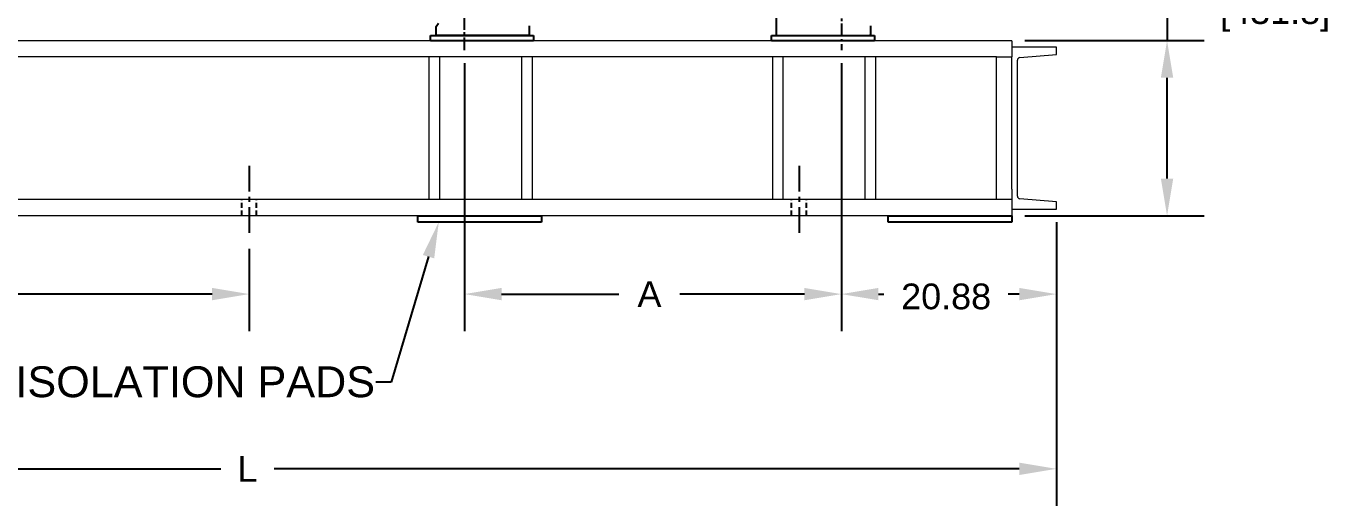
# Model space of a CAD drawing. Header units: inches. Extents: x 0 to 533, y 0 to 406.
# Drawn here: x 130.6 to 257.3, y 109 to 155.7 of the extents above; entities that cross this region are included whole.
import ezdxf
from ezdxf import colors
from ezdxf.entities.mleader import LeaderData, LeaderLine
from ezdxf.math import Vec2, Vec3

# ---------------------------------------------------------------- set-up
doc = ezdxf.new("R2010")
doc.units = ezdxf.units.IN
doc.header["$MEASUREMENT"] = 0
doc.linetypes.add('CENTER', pattern=[2, 1.25, -0.25, 0.25, -0.25])
doc.linetypes.add('HIDDEN', pattern=[0.375, 0.25, -0.125])
for name, color, linetype in [('CEN', 3, 'CENTER'), ('DIM', 3, 'Continuous'), ('HID', 6, 'HIDDEN'), ('OBJ', 7, 'Continuous')]:
    doc.layers.add(name, color=color, linetype=linetype)
doc.styles.get("Standard").update_dxf_attribs({"font": 'arial.ttf'})
doc.dimstyles.new('STANDARD 2 PLCS', dxfattribs={"dimtxt": 0.125, "dimasz": 0.18, "dimexe": 0.18, "dimexo": 0.0625, "dimgap": 0.09, "dimtad": 0, "dimtih": 1, "dimtoh": 1, "dimzin": 4, "dimdsep": 46, "dimtxsty": 'Standard', "dimcen": 0.09, "dimaunit": 1, "dimadec": 0, "dimazin": 1, "dimtfac": 1, "dimtofl": 0, "dimtmove": 1, "dimatfit": 3, "dimfxl": 1, "dimtolj": 1, "dimtzin": 4, "dimarcsym": 0})

# ---------------------------------------------------------------- blocks, each defined once
blk = doc.blocks.new('A$C7E362ED7')
at = {"layer": 'OBJ'}
for p, q in [((0, 0.5), (10, 0.5)), ((0, 0), (0, 0.5)), ((10, 0), (0, 0)), ((10, 0.5), (10, 0))]:
    blk.add_line(p, q, dxfattribs=at)
blk = doc.blocks.new('A$C56013531')
at = {"layer": 'DIM'}
blk.add_blockref('A$C7E362ED7', (0, 0), dxfattribs=at)
blk = doc.blocks.new('P1INLETSV')
at = {"color": 5, "linetype": 'CENTER'}
blk.add_line((42, -38.43), (42, -33.24), dxfattribs=at)
for p, q in [((39.27, -36.11), (39.49, -35.8)), ((39.27, -37), (39.27, -36.11)), ((48.28, -36.05), (48.28, -36.88)), ((48.25, -37), (39.27, -37)), ((48.28, -36.88), (48.25, -37))]:
    blk.add_line(p, q)
blk = doc.blocks.new('P1DISCHARGESV')
for p, q in [((-40.17, -31.95), (-40.17, -36.88)), ((-30.98, -36.88), (-30.98, -36.05)), ((-40.17, -36.88), (-40.15, -37)), ((-40.15, -37), (-31.02, -37)), ((-31.02, -37), (-30.98, -36.88))]:
    blk.add_line(p, q)
at = {"color": 5, "linetype": 'CENTER'}
blk.add_line((-33.82, -33.84), (-33.82, -38.43), dxfattribs=at)
blk = doc.blocks.new('*D150')
at = {"color": 0, "lineweight": -2, "transparency": 16777216}
for p, q in [((63.73, 136.61), (63.73, 109.03)), ((230.67, 136.61), (230.67, 109.03)), ((67.33, 112.63), (149.51, 112.63)), ((227.07, 112.63), (154.67, 112.63))]:
    blk.add_line(p, q, dxfattribs=at)
at = {"color": 0, "transparency": 16777216}
for points in [[(67.33, 113.23), (67.33, 112.03), (63.73, 112.63)], [(227.07, 113.23), (227.07, 112.03), (230.67, 112.63)]]:
    blk.add_solid(points, dxfattribs=at)
at = {"layer": 'Defpoints', "color": 0, "transparency": 16777216}
for p in [(63.73, 137.86), (230.67, 137.86), (230.67, 112.63)]:
    blk.add_point(p, dxfattribs=at)
at = {"color": 0, "transparency": 16777216, "insert": (152.09, 112.63), "char_height": 2.5, "attachment_point": 5}
blk.add_mtext('\\A1;L', dxfattribs=at)
blk = doc.blocks.new('*D151')
at = {"color": 0, "lineweight": -2, "transparency": 16777216}
for p, q in [((173.17, 152.06), (173.17, 126.01)), ((209.79, 152.06), (209.79, 126.01)), ((176.77, 129.61), (188.17, 129.61)), ((206.19, 129.61), (194.1, 129.61))]:
    blk.add_line(p, q, dxfattribs=at)
at = {"color": 0, "transparency": 16777216}
for points in [[(176.77, 130.21), (176.77, 129.01), (173.17, 129.61)], [(206.19, 130.21), (206.19, 129.01), (209.79, 129.61)]]:
    blk.add_solid(points, dxfattribs=at)
at = {"layer": 'Defpoints', "color": 0, "transparency": 16777216}
for p in [(173.17, 153.31), (209.79, 153.31), (209.79, 129.61)]:
    blk.add_point(p, dxfattribs=at)
at = {"color": 0, "transparency": 16777216, "insert": (191.14, 129.61), "char_height": 2.5, "attachment_point": 5}
blk.add_mtext('\\A1;A', dxfattribs=at)
blk = doc.blocks.new('*D152')
at = {"color": 0, "lineweight": -2, "transparency": 16777216}
for p, q in [((209.79, 152.06), (209.79, 126.01)), ((230.67, 136.61), (230.67, 126.01)), ((213.39, 129.61), (213.92, 129.61)), ((227.07, 129.61), (226, 129.61))]:
    blk.add_line(p, q, dxfattribs=at)
at = {"color": 0, "transparency": 16777216}
for points in [[(213.39, 130.21), (213.39, 129.01), (209.79, 129.61)], [(227.07, 130.21), (227.07, 129.01), (230.67, 129.61)]]:
    blk.add_solid(points, dxfattribs=at)
at = {"layer": 'Defpoints', "color": 0, "transparency": 16777216}
for p in [(209.79, 153.31), (230.67, 137.86), (230.67, 129.61)]:
    blk.add_point(p, dxfattribs=at)
at = {"color": 0, "transparency": 16777216, "insert": (219.96, 129.37), "char_height": 2.5, "attachment_point": 5}
blk.add_mtext('\\A1;20.88', dxfattribs=at)
blk = doc.blocks.new('*D155')
at = {"color": 0, "lineweight": -2, "transparency": 16777216}
for p, q in [((245.02, 158.82), (241.42, 158.82)), ((241.42, 158.82), (241.42, 154.24)), ((227.59, 154.24), (245.02, 154.24)), ((241.42, 140.83), (241.42, 150.64)), ((227.59, 137.23), (245.02, 137.23))]:
    blk.add_line(p, q, dxfattribs=at)
at = {"color": 0, "transparency": 16777216}
for points in [[(240.82, 150.64), (242.02, 150.64), (241.42, 154.24)], [(240.82, 140.83), (242.02, 140.83), (241.42, 137.23)]]:
    blk.add_solid(points, dxfattribs=at)
at = {"layer": 'Defpoints', "color": 0, "transparency": 16777216}
for p in [(226.34, 154.24), (241.42, 154.24), (226.34, 137.23)]:
    blk.add_point(p, dxfattribs=at)
at = {"color": 0, "transparency": 16777216, "insert": (251.92, 158.82), "char_height": 2.5, "attachment_point": 5}
blk.add_mtext('\\A1;17.00\\P[431.8]', dxfattribs=at)
blk = doc.blocks.new('*D160')
at = {"color": 0, "lineweight": -2, "transparency": 16777216}
for p, q in [((88.73, 134.01), (88.73, 126.01)), ((152.26, 134.01), (152.26, 126.01)), ((92.33, 129.61), (111.86, 129.61)), ((148.66, 129.61), (122.57, 129.61))]:
    blk.add_line(p, q, dxfattribs=at)
at = {"color": 0, "transparency": 16777216}
for points in [[(92.33, 130.21), (92.33, 129.01), (88.73, 129.61)], [(148.66, 130.21), (148.66, 129.01), (152.26, 129.61)]]:
    blk.add_solid(points, dxfattribs=at)
at = {"layer": 'Defpoints', "color": 0, "transparency": 16777216}
for p in [(88.73, 135.26), (152.26, 135.26), (152.26, 129.61)]:
    blk.add_point(p, dxfattribs=at)
at = {"color": 0, "transparency": 16777216, "insert": (117.21, 129.61), "char_height": 2.5, "attachment_point": 5}
blk.add_mtext('\\A1;2X F', dxfattribs=at)
blk = doc.blocks.new('A$C2BD11CE5')
at = {"layer": 'OBJ'}
for p, q in [((0, 0.62), (12, 0.62)), ((0, 0), (0, 0.62)), ((12, 0.62), (12, 0)), ((12, 0), (0, 0))]:
    blk.add_line(p, q, dxfattribs=at)

msp = doc.modelspace()

# ---------------------------------------------------------------- linework, layer by layer
at = {"color": 7}
msp.add_line((179.41062, 154.73708), (170.43381, 154.73698), dxfattribs=at)
at = {"layer": 'CEN', "color": 5, "ltscale": 2}
for p, q in [((152.25975, 142.07325), (152.25975, 135.25858)), ((205.6708, 142.07325), (205.6708, 135.25858))]:
    msp.add_line(p, q, dxfattribs=at)
at = {"layer": 'HID', "color": 3, "ltscale": 2}
for p, q in [((151.53975, 137.2295), (151.53975, 138.8043)), ((152.97975, 137.2295), (152.97975, 138.8043)), ((204.9508, 137.2295), (204.9508, 138.8043)), ((206.3908, 137.2295), (206.3908, 138.8043))]:
    msp.add_line(p, q, dxfattribs=at)
at = {"layer": 'OBJ', "color": 7, "linetype": 'Continuous', "lineweight": 15}
for p, q in [((226.34009, 154.23737), (68.05942, 154.23737)), ((226.34009, 154.23737), (226.34009, 152.66257)), ((230.6708, 153.61237), (226.34009, 153.61237)), ((230.6708, 152.90371), (230.6708, 153.61237)), ((224.84008, 152.66257), (68.05942, 152.66257)), ((169.74907, 138.8043), (169.74907, 152.66257)), ((170.74906, 152.66257), (170.74906, 138.8043)), ((178.74907, 138.8043), (178.74907, 152.66257)), ((179.74907, 152.66257), (179.74907, 138.8043)), ((203.11156, 138.8043), (203.11156, 152.66257)), ((204.11156, 152.66257), (204.11156, 138.8043)), ((212.11156, 138.8043), (212.11156, 152.66257)), ((213.11156, 152.66257), (213.11156, 138.8043)), ((224.84008, 145.83414), (224.84008, 152.66257)), ((224.84008, 152.66257), (226.34009, 152.66257)), ((226.34009, 145.20914), (226.34009, 152.66257)), ((226.89127, 139.13275), (226.89127, 152.34396)), ((227.11947, 152.59301), (230.6708, 152.90371)), ((224.84008, 138.8043), (224.84008, 145.83414)), ((226.34009, 139.80749), (226.34009, 145.20914)), ((226.34009, 139.80749), (226.34009, 137.86434)), ((226.34009, 138.8043), (68.05942, 138.8043)), ((226.34009, 138.8043), (226.34009, 137.2295)), ((230.6708, 138.573), (227.11947, 138.8837)), ((230.6708, 137.86434), (230.6708, 138.573)), ((226.34009, 137.2295), (68.05942, 137.2295)), ((226.34009, 137.86434), (230.6708, 137.86434))]:
    msp.add_line(p, q, dxfattribs=at)
for centre, start, end in [((227.14127, 152.34396), 95, 180), ((227.14127, 139.13275), 180, 265)]:
    msp.add_arc(centre, 0.25, start, end, dxfattribs=at)

# ---------------------------------------------------------------- block references
for name, p in [('P1INLETSV', (131.16649, 191.73671)), ('P1DISCHARGESV', (243.61508, 191.74027))]:
    msp.add_blockref(name, p)
at = {"layer": 'DIM', "color": 7}
for name, p in [('A$C7E362ED7', (169.87018, 154.23737)), ('A$C56013531', (202.98895, 154.23737))]:
    msp.add_blockref(name, p, dxfattribs=at)
at = {"layer": 'OBJ'}
for p in [(168.64372, 136.6045), (214.34009, 136.6045)]:
    msp.add_blockref('A$C2BD11CE5', p, dxfattribs=at)

# ---------------------------------------------------------------- dimensions: what is measured, and where the dimension line sits
dim = msp.add_linear_dim(base=(241.41647, 154.23737), p1=(226.34009, 137.2295), p2=(226.34009, 154.23737), angle=90, text='17.00\\P[431.8]', dimstyle='STANDARD 2 PLCS', override={"dimscale": 20, "dimdec": 4, "dimtdec": 4})
dim.commit()
dim.dimension.update_dxf_attribs({"geometry": '*D155', "text_midpoint": (244.90073, 158.81958), "dimtype": 160})
for base, p1, p2, text, override, picture, middle in [((209.7908, 129.61128), (173.16581, 153.30579), (209.7908, 153.30899), 'A', {"dimscale": 20, "dimdec": 4, "dimtdec": 4}, '*D151', (191.13688, 129.61128)), ((230.6708, 112.62541), (63.72871, 137.86434), (230.6708, 137.86434), 'L', {"dimscale": 20, "dimdec": 4, "dimtdec": 4, "dimtmove": 0}, '*D150', (152.08999, 112.62541)), ((152.25975, 129.61128), (88.72871, 135.25858), (152.25975, 135.25858), '2X F', {"dimscale": 20}, '*D160', (117.21448, 129.61128))]:
    dim = msp.add_linear_dim(base=base, p1=p1, p2=p2, text=text, dimstyle='STANDARD 2 PLCS', override=override)
    dim.commit()
    dim.dimension.update_dxf_attribs({"geometry": picture, "text_midpoint": middle, "dimtype": 160})
dim = msp.add_linear_dim(base=(230.6708, 129.61128), p1=(209.7908, 153.30899), p2=(230.6708, 137.86434), dimstyle='STANDARD 2 PLCS', override={"dimscale": 20, "dimtdec": 4})
dim.commit()
dim.dimension.update_dxf_attribs({"geometry": '*D152', "text_midpoint": (219.95898, 129.37045), "dimtype": 160})

# ---------------------------------------------------------------- leaders
ml = msp.add_multileader_mtext('Standard')
ml.set_content('ISOLATION PADS', color=256)
ml.set_leader_properties()
ml.build(insert=Vec2(0, 0))
ml.multileader.update_dxf_attribs({"dogleg_length": 0.36, "arrow_head_size": 3.5})
ctx = ml.context
ctx.base_point, ctx.char_height, ctx.arrow_head_size, ctx.landing_gap_size, ctx.plane_origin = Vec3(130.06793, 121.06536), 3, 3.5, 0.09, Vec3(169.83841, 135.07097)
ctx.text_align_type = 2
notes = []
notes.append((ctx, [(0, (1, 1, 0), (166.0642, 121.06536), (-1, 0), 1.49226, [(0, [(170.67401, 136.6045)], 0, [])])]))
ctx.mtext.insert, ctx.mtext.alignment, ctx.mtext.flow_direction = Vec3(164.48194, 122.59094), 3, 5
for ctx, leaders in notes:
    for number, flags, end, landing, length, lines in leaders:
        leader = LeaderData()
        leader.index, (leader.has_last_leader_line, leader.has_dogleg_vector, leader.attachment_direction) = number, flags
        leader.last_leader_point, leader.dogleg_vector, leader.dogleg_length = Vec3(end), Vec3(landing), length
        for number, points, colour, breaks in lines:
            line = LeaderLine()
            line.index, line.vertices, line.color, line.breaks = number, Vec3.list(points), colors.encode_raw_color(colour), breaks
            leader.lines.append(line)
        ctx.leaders.append(leader)

doc.saveas('drawing.dxf')
